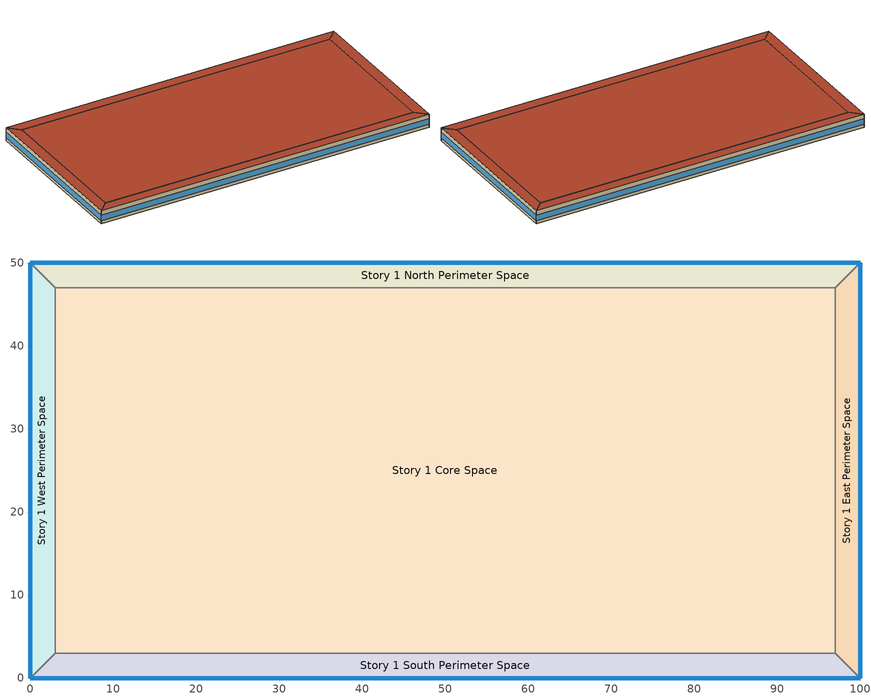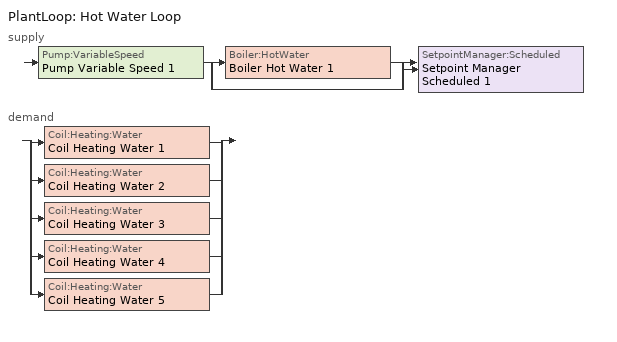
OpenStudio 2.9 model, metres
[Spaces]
Story 1 West Perimeter Space
 floor ground: 0,0 0,50 3,47 3,3 z0
 wall outside: 0,50 0,0 z0:4
 wall to Story 1 North Perimeter Space: 3,47 0,50 z0:4
 wall to Story 1 Core Space: 3,3 3,47 z0:4
 wall to Story 1 South Perimeter Space: 0,0 3,3 z0:4
 window: 0,49.97 0,0.03 z1:2.6
 roof outside: 3,3 3,47 0,50 0,0 z4
Story 1 North Perimeter Space
 floor ground: 0,50 100,50 97,47 3,47 z0
 wall outside: 100,50 0,50 z0:4
 wall to Story 1 East Perimeter Space: 97,47 100,50 z0:4
 wall to Story 1 Core Space: 3,47 97,47 z0:4
 window: 99.97,50 0.03,50 z1:2.6
 roof outside: 3,47 97,47 100,50 0,50 z4
Story 1 East Perimeter Space
 floor ground: 100,50 100,0 97,3 97,47 z0
 wall outside: 100,0 100,50 z0:4
 wall to Story 1 South Perimeter Space: 97,3 100,0 z0:4
 wall to Story 1 Core Space: 97,47 97,3 z0:4
 window: 100,0.03 100,49.97 z1:2.6
 roof outside: 97,47 97,3 100,0 100,50 z4
Story 1 South Perimeter Space
 floor ground: 100,0 0,0 3,3 97,3 z0
 wall outside: 0,0 100,0 z0:4
 wall to Story 1 Core Space: 97,3 3,3 z0:4
 window: 0.03,0 99.97,0 z1:2.6
 roof outside: 97,3 3,3 0,0 100,0 z4
Story 1 Core Space
 floor ground: 3,3 3,47 97,47 97,3 z0
 roof outside: 97,3 97,47 3,47 3,3 z4
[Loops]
PlantLoop 'Hot Water Loop'
 supply: Pump:VariableSpeed 'Pump Variable Speed 1' > split
  | Boiler:HotWater 'Boiler Hot Water 1'
  | bypass
  join > SetpointManager:Scheduled 'Setpoint Manager Scheduled 1'
 demand: split
  | Coil:Heating:Water 'Coil Heating Water 1'
  | Coil:Heating:Water 'Coil Heating Water 2'
  | Coil:Heating:Water 'Coil Heating Water 3'
  | Coil:Heating:Water 'Coil Heating Water 4'
  | Coil:Heating:Water 'Coil Heating Water 5'
[Building]
Building 1: Space Type=Baseline Model Space Type; Default Construction Set=ASHRAE_189.1-2009_ClimateZone 4-5 (mdoff)_ConstSet
[SizingPeriod:DesignDay] Barometric Pressure {Pa}=98934; Sky Clearness=0; Rain Indicator=0; Snow Indicator=0; Day of Month=21; Daylight Saving Time Indicator=0; Humidity Indicating Type=Wetbulb; Dry-Bulb Temperature Range Modifier Type=DefaultMultipliers
Name | Maximum Dry-Bulb Temperature {C} | Daily Dry-Bulb Temperature Range {deltaC} | Humidity Indicating Conditions at Maximum Dry-Bulb | Wind Speed {m/s} | Wind Direction {deg} | Month | Day Type | Solar Model Indicator | ASHRAE Taub | ASHRAE Taud
Chicago Ohare Intl Ap Ann Htg 99.6% Condns DB | -20 | 0 | -20 | 4.9 | 270 | 1 | WinterDesignDay | ASHRAEClearSky
Chicago Ohare Intl Ap Ann Clg .4% Condns DB=>MWB | 33.3 | 10.5 | 23.7 | 5.2 | 230 | 7 | SummerDesignDay | ASHRAETau | 0.455 | 2.05
[DefaultConstructionSet]
ASHRAE_189.1-2009_ClimateZone 4-5 (mdoff)_ConstSet: Default Exterior Surface Constructions=ASHRAE_189.1-2009_ClimateZone 4-5 (mdoff)_Exterior_DefSurfCons; Default Interior Surface Constructions=000_Interior_DefSurfCons; Default Ground Contact Surface Constructions=000_Ground_DefSurfCons; Default Exterior SubSurface Constructions=ASHRAE_189.1-2009_ClimateZone 4-5 (mdoff)_Exterior_DefSubCons; Default Interior SubSurface Constructions=000_Interior_DefSubCons; Interior Partition Construction=000_Interior Partition
[DefaultSurfaceConstructions]
Name | Floor Construction | Wall Construction | Roof Ceiling Construction
ASHRAE_189.1-2009_ClimateZone 4-5 (mdoff)_Exterior_DefSurfCons | 000_ExtSlabCarpet_4in_ClimateZone 1-8 | ASHRAE_189.1-2009_ExtWall_SteelFrame_ClimateZone 4-8 | ASHRAE_189.1-2009_ExtRoof_IEAD_ClimateZone 2-5
000_Interior_DefSurfCons | 000_Interior Floor | 000_Interior Wall | 000_Interior Ceiling
000_Ground_DefSurfCons | 000_ExtSlabCarpet_4in_ClimateZone 1-8 | 000_ExtSlabCarpet_4in_ClimateZone 1-8 | 000_ExtSlabCarpet_4in_ClimateZone 1-8
[DefaultSubSurfaceConstructions] Glass Door Construction=000_Exterior Window; Skylight Construction=000_Exterior Window; Tubular Daylight Dome Construction=000_Interior Window; Tubular Daylight Diffuser Construction=000_Interior Window
Name | Fixed Window Construction | Operable Window Construction | Door Construction
ASHRAE_189.1-2009_ClimateZone 4-5 (mdoff)_Exterior_DefSubCons | ASHRAE_189.1-2009_ExtWindow_ClimateZone 4-5 | ASHRAE_189.1-2009_ExtWindow_ClimateZone 4-5 | 000_Exterior Door
000_Interior_DefSubCons | 000_Interior Window | 000_Interior Window | 000_Interior Door
[Construction]
000_Interior Partition; 000_Interior Door: 000_G05 25mm wood
000_ExtSlabCarpet_4in_ClimateZone 1-8: MAT-CC05 4 HW CONCRETE, CP02 CARPET PAD
ASHRAE_189.1-2009_ExtWall_SteelFrame_ClimateZone 4-8: MAT-SHEATH, Wall Insulation [39], 1/2IN Gypsum
ASHRAE_189.1-2009_ExtRoof_IEAD_ClimateZone 2-5: Roof Membrane, Roof Insulation [21], Metal Decking
000_Interior Floor: 000_F16 Acoustic tile, 000_F05 Ceiling air space resistance, 000_M11 100mm lightweight concrete
000_Interior Wall: 000_G01a 19mm gypsum board, 000_F04 Wall air space resistance, 000_G01a 19mm gypsum board
000_Interior Ceiling: 000_M11 100mm lightweight concrete, 000_F05 Ceiling air space resistance, 000_F16 Acoustic tile
ASHRAE_189.1-2009_ExtWindow_ClimateZone 4-5: Theoretical Glass [207]
000_Exterior Door: 000_F08 Metal surface, 000_I01 25mm insulation board
000_Exterior Window: 000_Clear 3mm, 000_Air 13mm, 000_Clear 3mm
000_Interior Window: 000_Clear 3mm
[Material]
Name | Roughness | Thickness | Conductivity | Density | Specific Heat | Thermal Absorptance | Solar Absorptance | Visible Absorptance
000_G05 25mm wood | MediumSmooth | 0.0254 | 0.15 | 608 | 1630
MAT-CC05 4 HW CONCRETE | Rough | 0.1016 | 1.311 | 2240 | 836.8 | 0.9 | 0.7 | 0.7
Wall Insulation [39] | MediumRough | 0.1184 | 0.045 | 265 | 836.8 | 0.9 | 0.7 | 0.7
1/2IN Gypsum | Smooth | 0.0127 | 0.16 | 784.9 | 830 | 0.9 | 0.92 | 0.92
Roof Membrane | VeryRough | 0.0095 | 0.16 | 1121.29 | 1460 | 0.9 | 0.7 | 0.7
Roof Insulation [21] | MediumRough | 0.2105 | 0.049 | 265 | 836.8 | 0.9 | 0.7 | 0.7
Metal Decking | MediumSmooth | 0.0015 | 45.006 | 7680 | 418.4 | 0.9 | 0.7 | 0.3
000_F16 Acoustic tile | MediumSmooth | 0.0191 | 0.06 | 368 | 590
000_M11 100mm lightweight concrete | MediumRough | 0.1016 | 0.53 | 1280 | 840
000_G01a 19mm gypsum board | MediumSmooth | 0.019 | 0.16 | 800 | 1090
000_F08 Metal surface | Smooth | 0.0008 | 45.28 | 7824 | 500
000_I01 25mm insulation board | MediumRough | 0.0254 | 0.03 | 43 | 1210
[Material:NoMass] Thermal Absorptance=0.9; Solar Absorptance=0.7
Name | Roughness | Thermal Resistance | Visible Absorptance
CP02 CARPET PAD | VeryRough | 0.2165 | 0.8
MAT-SHEATH | Rough | 0.3626 | 0.7
[Material:AirGap]
Name | Thermal Resistance
000_F05 Ceiling air space resistance | 0.18
000_F04 Wall air space resistance | 0.15
[WindowMaterial:Glazing] Optical Data Type=SpectralAverage; Thickness=0.003; Infrared Transmittance at Normal Incidence=0
Name | Solar Transmittance at Normal Incidence | Front Side Solar Reflectance at Normal Incidence | Back Side Solar Reflectance at Normal Incidence | Visible Transmittance at Normal Incidence | Front Side Visible Reflectance at Normal Incidence | Back Side Visible Reflectance at Normal Incidence | Front Side Infrared Hemispherical Emissivity | Back Side Infrared Hemispherical Emissivity | Conductivity | Dirt Correction Factor for Solar and Visible Transmittance | Solar Diffusing
Theoretical Glass [207] | 0.3311 | 0.6189 | 0.6189 | 0.44 | 0.51 | 0.51 | 0.9 | 0.9 | 0.0133 | 1 | No
000_Clear 3mm | 0.837 | 0.075 | 0.075 | 0.898 | 0.081 | 0.081 | 0.84 | 0.84 | 0.9
[WindowMaterial:Gas]
000_Air 13mm: Gas Type=Air; Thickness=0.0127
[BuildingStory]
Story 1: Nominal Z Coordinate {m}=0; Nominal Floor to Floor Height {m}=4
[Space] Building Story=Story 1
Name | Thermal Zone
Story 1 West Perimeter Space | Story 1 West Perimeter Thermal Zone
Story 1 North Perimeter Space | Story 1 North Perimeter Thermal Zone
Story 1 East Perimeter Space | Story 1 East Perimeter Thermal Zone
Story 1 South Perimeter Space | Story 1 South Perimeter Thermal Zone
Story 1 Core Space | Story 1 Core Thermal Zone
[ThermalZone] Use Ideal Air Loads=No
Name | Thermostat
Story 1 Core Thermal Zone | Thermostat Setpoint Dual Setpoint 1
Story 1 East Perimeter Thermal Zone | Thermostat Setpoint Dual Setpoint 2
Story 1 North Perimeter Thermal Zone | Thermostat Setpoint Dual Setpoint 3
Story 1 South Perimeter Thermal Zone | Thermostat Setpoint Dual Setpoint 4
Story 1 West Perimeter Thermal Zone | Thermostat Setpoint Dual Setpoint 5
[Sizing:Zone] Zone Cooling Design Supply Air Temperature Input Method=SupplyAirTemperature; Zone Cooling Design Supply Air Temperature {C}=14; Zone Cooling Design Supply Air Temperature Difference {deltaC}=11.11; Zone Heating Design Supply Air Temperature Input Method=SupplyAirTemperature; Zone Heating Design Supply Air Temperature {C}=40; Zone Heating Design Supply Air Temperature Difference {deltaC}=11.11; Zone Cooling Design Supply Air Humidity Ratio {kg-H2O/kg-air}=0.0085; Zone Heating Design Supply Air Humidity Ratio {kg-H2O/kg-air}=0.008; Cooling Design Air Flow Method=DesignDay; Heating Design Air Flow Method=DesignDay; Account for Dedicated Outdoor Air System=No; Dedicated Outdoor Air System Control Strategy=NeutralSupplyAir; Dedicated Outdoor Air Low Setpoint Temperature for Design {C}=autosize; Dedicated Outdoor Air High Setpoint Temperature for Design {C}=autosize
Story 1 Core Thermal Zone; Story 1 East Perimeter Thermal Zone; Story 1 North Perimeter Thermal Zone; Story 1 South Perimeter Thermal Zone; Story 1 West Perimeter Thermal Zone
[Zone equipment]
Story 1 Core Thermal Zone: Zone HVAC Packaged Terminal Air Conditioner 1
Story 1 East Perimeter Thermal Zone: Zone HVAC Packaged Terminal Air Conditioner 2
Story 1 North Perimeter Thermal Zone: Zone HVAC Packaged Terminal Air Conditioner 3
Story 1 South Perimeter Thermal Zone: Zone HVAC Packaged Terminal Air Conditioner 4
Story 1 West Perimeter Thermal Zone: Zone HVAC Packaged Terminal Air Conditioner 5
[PlantLoop]
Hot Water Loop: Fluid Type=Water; Glycol Concentration=0; Plant Loop Volume {m3}=Autocalculate; Load Distribution Scheme=Optimal
[Sizing:Plant]
Hot Water Loop: Loop Type=Heating; Design Loop Exit Temperature {C}=82; Loop Design Temperature Difference {deltaC}=11; Sizing Option=NonCoincident; Zone Timesteps in Averaging Window=1; Coincident Sizing Factor Mode=None
[Pump:VariableSpeed]
Pump Variable Speed 1: Pump Control Type=Intermittent; Skin Loss Radiative Fraction=0.5; Design Power Sizing Method=PowerPerFlowPerPressure; Design Electric Power per Unit Flow Rate {W/(m3/s)}=348701.1; Design Shaft Power per Unit Flow Rate per Unit Head {W-s/m3-Pa}=1.28205; Design Minimum Flow Rate Fraction=0
[Boiler:HotWater]
Boiler Hot Water 1: Efficiency Curve Temperature Evaluation Variable=LeavingBoiler; Normalized Boiler Efficiency Curve=Boiler Efficiency; Water Outlet Upper Temperature Limit {C}=99; Boiler Flow Mode=ConstantFlow; Parasitic Electric Load {W}=0; Sizing Factor=1
[SetpointManager:Scheduled]
Setpoint Manager Scheduled 1: Control Variable=Temperature; Schedule=Hot_Water_Temperature
[Fan:ConstantVolume] Availability Schedule=Always On Discrete; Pressure Rise {Pa}=500; Maximum Flow Rate {m3/s}=AutoSize
Fan Constant Volume 1; Fan Constant Volume 2; Fan Constant Volume 3; Fan Constant Volume 4; Fan Constant Volume 5
[Coil:Heating:Water] Availability Schedule=Always On Discrete
Coil Heating Water 1; Coil Heating Water 2; Coil Heating Water 3; Coil Heating Water 4; Coil Heating Water 5
[Coil:Cooling:DX:SingleSpeed] Availability Schedule=Always On Discrete; Rated Total Cooling Capacity {W}=autosize; Rated Sensible Heat Ratio=autosize; Rated COP {W/W}=3; Rated Air Flow Rate {m3/s}=autosize; Rated Evaporator Fan Power Per Volume Flow Rate {W/(m3/s)}=773.3; Condenser Type=AirCooled; Evaporative Condenser Effectiveness=0; Evaporative Condenser Air Flow Rate {m3/s}=Autosize; Evaporative Condenser Pump Rated Power Consumption {W}=Autosize; Crankcase Heater Capacity {W}=0; Maximum Outdoor Dry-Bulb Temperature for Crankcase Heater Operation {C}=0; Basin Heater Capacity {W/K}=0; Basin Heater Setpoint Temperature {C}=10
Name | Total Cooling Capacity Function of Temperature Curve | Total Cooling Capacity Function of Flow Fraction Curve | Energy Input Ratio Function of Temperature Curve | Energy Input Ratio Function of Flow Fraction Curve | Part Load Fraction Correlation Curve
Coil Cooling DX Single Speed 1 | Curve Biquadratic 1 | Curve Quadratic 1 | Curve Biquadratic 2 | Curve Quadratic 2 | Curve Quadratic 3
Coil Cooling DX Single Speed 2 | Curve Biquadratic 3 | Curve Quadratic 4 | Curve Biquadratic 4 | Curve Quadratic 5 | Curve Quadratic 6
Coil Cooling DX Single Speed 3 | Curve Biquadratic 5 | Curve Quadratic 7 | Curve Biquadratic 6 | Curve Quadratic 8 | Curve Quadratic 9
Coil Cooling DX Single Speed 4 | Curve Biquadratic 7 | Curve Quadratic 10 | Curve Biquadratic 8 | Curve Quadratic 11 | Curve Quadratic 12
Coil Cooling DX Single Speed 5 | Curve Biquadratic 9 | Curve Quadratic 13 | Curve Biquadratic 10 | Curve Quadratic 14 | Curve Quadratic 15
[ZoneHVAC:PackagedTerminalAirConditioner] Availability Schedule=Always On Discrete; Supply Air Flow Rate During Cooling Operation {m3/s}=Autosize; Supply Air Flow Rate During Heating Operation {m3/s}=Autosize; Supply Air Flow Rate When No Cooling or Heating is Needed {m3/s}=Autosize; Outdoor Air Flow Rate During Cooling Operation {m3/s}=Autosize; Outdoor Air Flow Rate During Heating Operation {m3/s}=Autosize; Outdoor Air Flow Rate When No Cooling or Heating is Needed {m3/s}=Autosize; Fan Placement=DrawThrough
Name | Supply Air Fan | Heating Coil | Cooling Coil
Zone HVAC Packaged Terminal Air Conditioner 1 | Fan Constant Volume 1 | Coil Heating Water 1 | Coil Cooling DX Single Speed 1
Zone HVAC Packaged Terminal Air Conditioner 2 | Fan Constant Volume 2 | Coil Heating Water 2 | Coil Cooling DX Single Speed 2
Zone HVAC Packaged Terminal Air Conditioner 3 | Fan Constant Volume 3 | Coil Heating Water 3 | Coil Cooling DX Single Speed 3
Zone HVAC Packaged Terminal Air Conditioner 4 | Fan Constant Volume 4 | Coil Heating Water 4 | Coil Cooling DX Single Speed 4
Zone HVAC Packaged Terminal Air Conditioner 5 | Fan Constant Volume 5 | Coil Heating Water 5 | Coil Cooling DX Single Speed 5
[ThermostatSetpoint:DualSetpoint] Heating Setpoint Temperature Schedule=Heating Sch; Cooling Setpoint Temperature Schedule=Cooling Sch
Thermostat Setpoint Dual Setpoint 1; Thermostat Setpoint Dual Setpoint 2; Thermostat Setpoint Dual Setpoint 3; Thermostat Setpoint Dual Setpoint 4; Thermostat Setpoint Dual Setpoint 5
[SpaceType]
Baseline Model Space Type: Default Schedule Set=Baseline Model Schedule Set; Design Specification Outdoor Air Object=Baseline Model OA
[DefaultScheduleSet]
Baseline Model Schedule Set: Number of People Schedule=Baseline Model People Lights and Equipment Schedule; People Activity Level Schedule=Baseline Model People Activity Schedule; Lighting Schedule=Baseline Model People Lights and Equipment Schedule; Electric Equipment Schedule=Baseline Model People Lights and Equipment Schedule; Infiltration Schedule=Baseline Model Infiltration Schedule
[DesignSpecification:OutdoorAir]
Baseline Model OA: Outdoor Air Method=Sum; Outdoor Air Flow per Person {m3/s-person}=0.00943895
[SpaceInfiltration:DesignFlowRate]
Baseline Model Infiltration: Space or SpaceType=Baseline Model Space Type; Design Flow Rate Calculation Method=Flow/ExteriorArea; Flow per Exterior Surface Area {m3/s-m2}=0.0003048
[People:Definition]
Baseline Model People Definition: Number of People Calculation Method=People/Area; People per Space Floor Area {person/m2}=0.0538196; Fraction Radiant=0.3
[People]
Baseline Model People: People Definition=Baseline Model People Definition; Space or SpaceType=Baseline Model Space Type; Multiplier=1
[Lights:Definition]
Baseline Model Lights Definition: Design Level Calculation Method=Watts/Area; Watts per Space Floor Area {W/m2}=10.7639
[Lights]
Baseline Model Lights: Lights Definition=Baseline Model Lights Definition; Space or SpaceType=Baseline Model Space Type; Fraction Replaceable=1
[ElectricEquipment:Definition]
Baseline Model Electric Equipment Definition: Design Level Calculation Method=Watts/Area; Watts per Space Floor Area {W/m2}=10.7639
[ElectricEquipment]
Baseline Model Electric Equipment: Electric Equipment Definition=Baseline Model Electric Equipment Definition; Space or SpaceType=Baseline Model Space Type
[ZoneProperty:UserViewFactors:BySurfaceName]
Story 1 East Perimeter Thermal Zone: From Surface Name 1=Surface 13; To Surface Name 1=Surface 13; View Factor 1=0; From Surface Name 2=Surface 13; To Surface Name 2=Surface 14; View Factor 2=0.25; From Surface Name 3=Surface 13; To Surface Name 3=Surface 15; View Factor 3=0.25; From Surface Name 4=Surface 13; To Surface Name 4=Surface 16; View Factor 4=0.25; From Surface Name 5=Surface 13; To Surface Name 5=Surface 17; View Factor 5=0.25; From Surface Name 6=Surface 13; To Surface Name 6=Surface 18; View Factor 6=0.25; From Surface Name 7=Surface 14; To Surface Name 7=Surface 13; View Factor 7=0.25; From Surface Name 8=Surface 14; To Surface Name 8=Surface 14; View Factor 8=0; From Surface Name 9=Surface 14; To Surface Name 9=Surface 15; View Factor 9=0.25; From Surface Name 10=Surface 14; To Surface Name 10=Surface 16; View Factor 10=0.25; From Surface Name 11=Surface 14; To Surface Name 11=Surface 17; View Factor 11=0.25; From Surface Name 12=Surface 14; To Surface Name 12=Surface 18; View Factor 12=0.25; From Surface Name 13=Surface 15; To Surface Name 13=Surface 13; View Factor 13=0.25; From Surface Name 14=Surface 15; To Surface Name 14=Surface 14; View Factor 14=0.25; From Surface Name 15=Surface 15; To Surface Name 15=Surface 15; View Factor 15=0; From Surface Name 16=Surface 15; To Surface Name 16=Surface 16; View Factor 16=0.25; From Surface Name 17=Surface 15; To Surface Name 17=Surface 17; View Factor 17=0.25; From Surface Name 18=Surface 15; To Surface Name 18=Surface 18; View Factor 18=0.25; From Surface Name 19=Surface 16; To Surface Name 19=Surface 13; View Factor 19=0.25; From Surface Name 20=Surface 16; To Surface Name 20=Surface 14; View Factor 20=0.25; From Surface Name 21=Surface 16; To Surface Name 21=Surface 15; View Factor 21=0.25; From Surface Name 22=Surface 16; To Surface Name 22=Surface 16; View Factor 22=0; From Surface Name 23=Surface 16; To Surface Name 23=Surface 17; View Factor 23=0.25; From Surface Name 24=Surface 16; To Surface Name 24=Surface 18; View Factor 24=0.25; From Surface Name 25=Surface 17; To Surface Name 25=Surface 13; View Factor 25=0.25; From Surface Name 26=Surface 17; To Surface Name 26=Surface 14; View Factor 26=0.25; From Surface Name 27=Surface 17; To Surface Name 27=Surface 15; View Factor 27=0.25; From Surface Name 28=Surface 17; To Surface Name 28=Surface 16; View Factor 28=0.25; From Surface Name 29=Surface 17; To Surface Name 29=Surface 17; View Factor 29=0; From Surface Name 30=Surface 17; To Surface Name 30=Surface 18; View Factor 30=0.25; From Surface Name 31=Surface 18; To Surface Name 31=Surface 13; View Factor 31=0.25; From Surface Name 32=Surface 18; To Surface Name 32=Surface 14; View Factor 32=0.25; From Surface Name 33=Surface 18; To Surface Name 33=Surface 15; View Factor 33=0.25; From Surface Name 34=Surface 18; To Surface Name 34=Surface 16; View Factor 34=0.25; From Surface Name 35=Surface 18; To Surface Name 35=Surface 17; View Factor 35=0.25; From Surface Name 36=Surface 18; To Surface Name 36=Surface 18; View Factor 36=0; From Surface Name 37=Sub Surface 4; To Surface Name 37=Sub Surface 4; View Factor 37=0; From Surface Name 38=Surface 13; To Surface Name 38=Sub Surface 4; View Factor 38=0.5; From Surface Name 39=Sub Surface 4; To Surface Name 39=Surface 13; View Factor 39=0.5; From Surface Name 40=Surface 14; To Surface Name 40=Sub Surface 4; View Factor 40=0.5; From Surface Name 41=Sub Surface 4; To Surface Name 41=Surface 14; View Factor 41=0.5; From Surface Name 42=Surface 15; To Surface Name 42=Sub Surface 4; View Factor 42=0.5; From Surface Name 43=Sub Surface 4; To Surface Name 43=Surface 15; View Factor 43=0.5; From Surface Name 44=Surface 16; To Surface Name 44=Sub Surface 4; View Factor 44=0.5; From Surface Name 45=Sub Surface 4; To Surface Name 45=Surface 16; View Factor 45=0.5; From Surface Name 46=Surface 17; To Surface Name 46=Sub Surface 4; View Factor 46=0.5; From Surface Name 47=Sub Surface 4; To Surface Name 47=Surface 17; View Factor 47=0.5; From Surface Name 48=Surface 18; To Surface Name 48=Sub Surface 4; View Factor 48=0.5; From Surface Name 49=Sub Surface 4; To Surface Name 49=Surface 18; View Factor 49=0.5
[Curve:Biquadratic]
Name | Coefficient1 Constant | Coefficient2 x | Coefficient3 x**2 | Coefficient4 y | Coefficient5 y**2 | Coefficient6 x*y | Minimum Value of x | Maximum Value of x | Minimum Value of y | Maximum Value of y | Input Unit Type for X | Input Unit Type for Y | Output Unit Type
Boiler Efficiency | 1 | 0 | 0 | 0 | 0 | 0 | 0 | 1 | 0 | 1 | Dimensionless | Dimensionless | Dimensionless
Curve Biquadratic 1; Curve Biquadratic 3; Curve Biquadratic 5; Curve Biquadratic 7; Curve Biquadratic 9 | 0.942588 | 0.00954335 | 0.00068377 | -0.0110427 | 5.249e-06 | -9.72e-06 | 17 | 22 | 13 | 46
Curve Biquadratic 2; Curve Biquadratic 4; Curve Biquadratic 6; Curve Biquadratic 8; Curve Biquadratic 10 | 0.342414 | 0.034885 | -0.0006237 | 0.00497722 | 0.000437951 | -0.000728028 | 17 | 22 | 13 | 46
[Schedule:Ruleset]
Name | Default Day Schedule | Summer Design Day Schedule | Winter Design Day Schedule
Hot_Water_Temperature | Hot_Water_Temperature_Default | Hot_Water_Temperature_Summer_Design_Day | Hot_Water_Temperature_Winter_Design_Day
Cooling Sch | Cooling Sch Default
Heating Sch | Heating Sch Default
Baseline Model Infiltration Schedule | Baseline Model Infiltration Schedule Schedule All Days | Baseline Model Infiltration Schedule Summer Design Day | Baseline Model Infiltration Schedule Winter Design Day
Baseline Model People Lights and Equipment Schedule | Baseline Model People Lights and Equipment Schedule Schedule Week Day | Baseline Model People Lights and Equipment Schedule Summer Design Day | Baseline Model People Lights and Equipment Schedule Winter Design Day
Baseline Model People Activity Schedule | Baseline Model People Activity Schedule Default
[Schedule:Day]
Hot_Water_Temperature_Default; Hot_Water_Temperature_Winter_Design_Day; Hot_Water_Temperature_Summer_Design_Day: 24, 0, 67
Cooling Sch Default: 24, 0, 28
Heating Sch Default: 24, 0, 24
Baseline Model Infiltration Schedule Schedule All Days: 6, 0, 1, 22, 0, 0.25, 24, 0, 1
Baseline Model Infiltration Schedule Winter Design Day; Baseline Model Infiltration Schedule Summer Design Day; Baseline Model People Lights and Equipment Schedule Summer Design Day: 24, 0, 1
Baseline Model People Lights and Equipment Schedule Schedule Week Day: 6, 0, 0, 7, 0, 0.1, 8, 0, 0.2, 12, 0, 0.95, 13, 0, 0.5, 17, 0, 0.95, 18, 0, 0.7, 20, 0, 0.4, 22, 0, 0.1, 24, 0, 0.05
Baseline Model People Lights and Equipment Schedule Winter Design Day; Baseline Model People Lights and Equipment Schedule Schedule Sunday: 24, 0, 0
Baseline Model People Lights and Equipment Schedule Saturday: 6, 0, 0, 8, 0, 0.1, 14, 0, 0.5, 17, 0, 0.1, 24, 0, 0
Baseline Model People Activity Schedule Default: 24, 0, 120
[Schedule:Constant]
Always On Discrete: Value=1
[Curve:Quadratic]
Name | Coefficient1 Constant | Coefficient2 x | Coefficient3 x**2 | Minimum Value of x | Maximum Value of x
Curve Quadratic 1; Curve Quadratic 4; Curve Quadratic 7; Curve Quadratic 10; Curve Quadratic 13 | 0.8 | 0.2 | 0 | 0.5 | 1.5
Curve Quadratic 2; Curve Quadratic 5; Curve Quadratic 8; Curve Quadratic 11; Curve Quadratic 14 | 1.1552 | -0.1808 | 0.0256 | 0.5 | 1.5
Curve Quadratic 3; Curve Quadratic 6; Curve Quadratic 9; Curve Quadratic 12; Curve Quadratic 15 | 0.85 | 0.15 | 0 | 0 | 1
[Schedule:Rule] Schedule Ruleset=Baseline Model People Lights and Equipment Schedule
Name | Rule Order | Day Schedule | Apply Saturday | Apply Sunday
Baseline Model People Lights and Equipment Schedule Saturday Rule | 1 | Baseline Model People Lights and Equipment Schedule Saturday | Yes
Baseline Model People Lights and Equipment Schedule Sunday Rule | 0 | Baseline Model People Lights and Equipment Schedule Schedule Sunday |  | Yes
